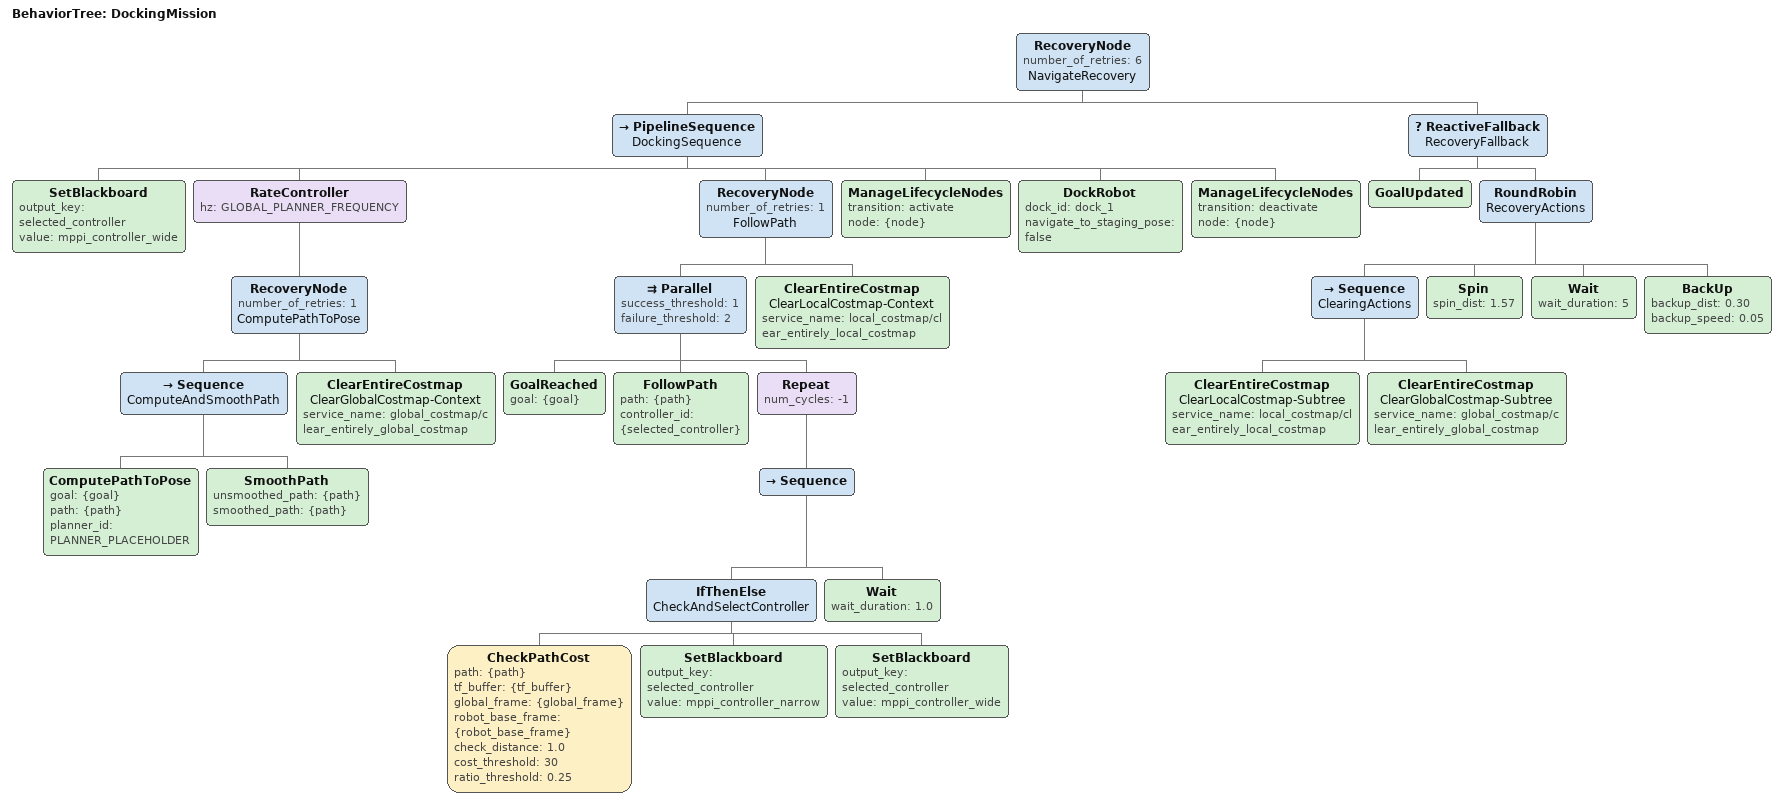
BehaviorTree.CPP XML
<root main_tree_to_execute="DockingMission">
  <BehaviorTree ID="DockingMission">
    <RecoveryNode number_of_retries="6" name="NavigateRecovery">
      <PipelineSequence name="DockingSequence">
        <SetBlackboard output_key="selected_controller" value="mppi_controller_wide" />
        <RateController hz="GLOBAL_PLANNER_FREQUENCY">
          <RecoveryNode number_of_retries="1" name="ComputePathToPose">
            <Sequence name="ComputeAndSmoothPath">
              <ComputePathToPose goal="{goal}" path="{path}" planner_id="PLANNER_PLACEHOLDER"/>
              <SmoothPath unsmoothed_path="{path}" smoothed_path="{path}"/>
            </Sequence>
            <ClearEntireCostmap name="ClearGlobalCostmap-Context" service_name="global_costmap/clear_entirely_global_costmap"/>
          </RecoveryNode>
        </RateController>
        <RecoveryNode number_of_retries="1" name="FollowPath">

          <Parallel success_threshold="1" failure_threshold="2">
            <GoalReached goal="{goal}" />
            <FollowPath path="{path}" controller_id="{selected_controller}"/>
            <Repeat num_cycles="-1">
              <Sequence>
                <IfThenElse name="CheckAndSelectController">
                  <CheckPathCost
                      path="{path}"
                      tf_buffer="{tf_buffer}"
                      global_frame="{global_frame}"
                      robot_base_frame="{robot_base_frame}"
                      check_distance="1.0"
                      cost_threshold="30"
                      ratio_threshold="0.25" />
                  <SetBlackboard output_key="selected_controller" value="mppi_controller_narrow" />
                  <SetBlackboard output_key="selected_controller" value="mppi_controller_wide" />
                </IfThenElse>
                <Wait wait_duration="1.0" />
              </Sequence>
            </Repeat>
          </Parallel>
          <ClearEntireCostmap name="ClearLocalCostmap-Context" service_name="local_costmap/clear_entirely_local_costmap"/>
        </RecoveryNode>

        <!-- Activate the dock pose estimator node only in the staging pose. This will save unecessary resources. -->
        <ManageLifecycleNodes transition="activate" node="{node}"/>

        <!-- Once in the staging pose and the dock pose estimator is active, we can dock the robot. -->
        <DockRobot dock_id="dock_1" navigate_to_staging_pose="false"/>

        <!-- Deactivate the dock pose estimator node after docking is complete. -->
        <ManageLifecycleNodes transition="deactivate" node="{node}"/>

      </PipelineSequence>
      <ReactiveFallback name="RecoveryFallback">
        <GoalUpdated/>
        <RoundRobin name="RecoveryActions">
          <Sequence name="ClearingActions">
            <ClearEntireCostmap name="ClearLocalCostmap-Subtree" service_name="local_costmap/clear_entirely_local_costmap"/>
            <ClearEntireCostmap name="ClearGlobalCostmap-Subtree" service_name="global_costmap/clear_entirely_global_costmap"/>
          </Sequence>
          <Spin spin_dist="1.57"/>
          <Wait wait_duration="5"/>
          <BackUp backup_dist="0.30" backup_speed="0.05"/>
        </RoundRobin>
      </ReactiveFallback>
    </RecoveryNode>
  </BehaviorTree>
</root>
